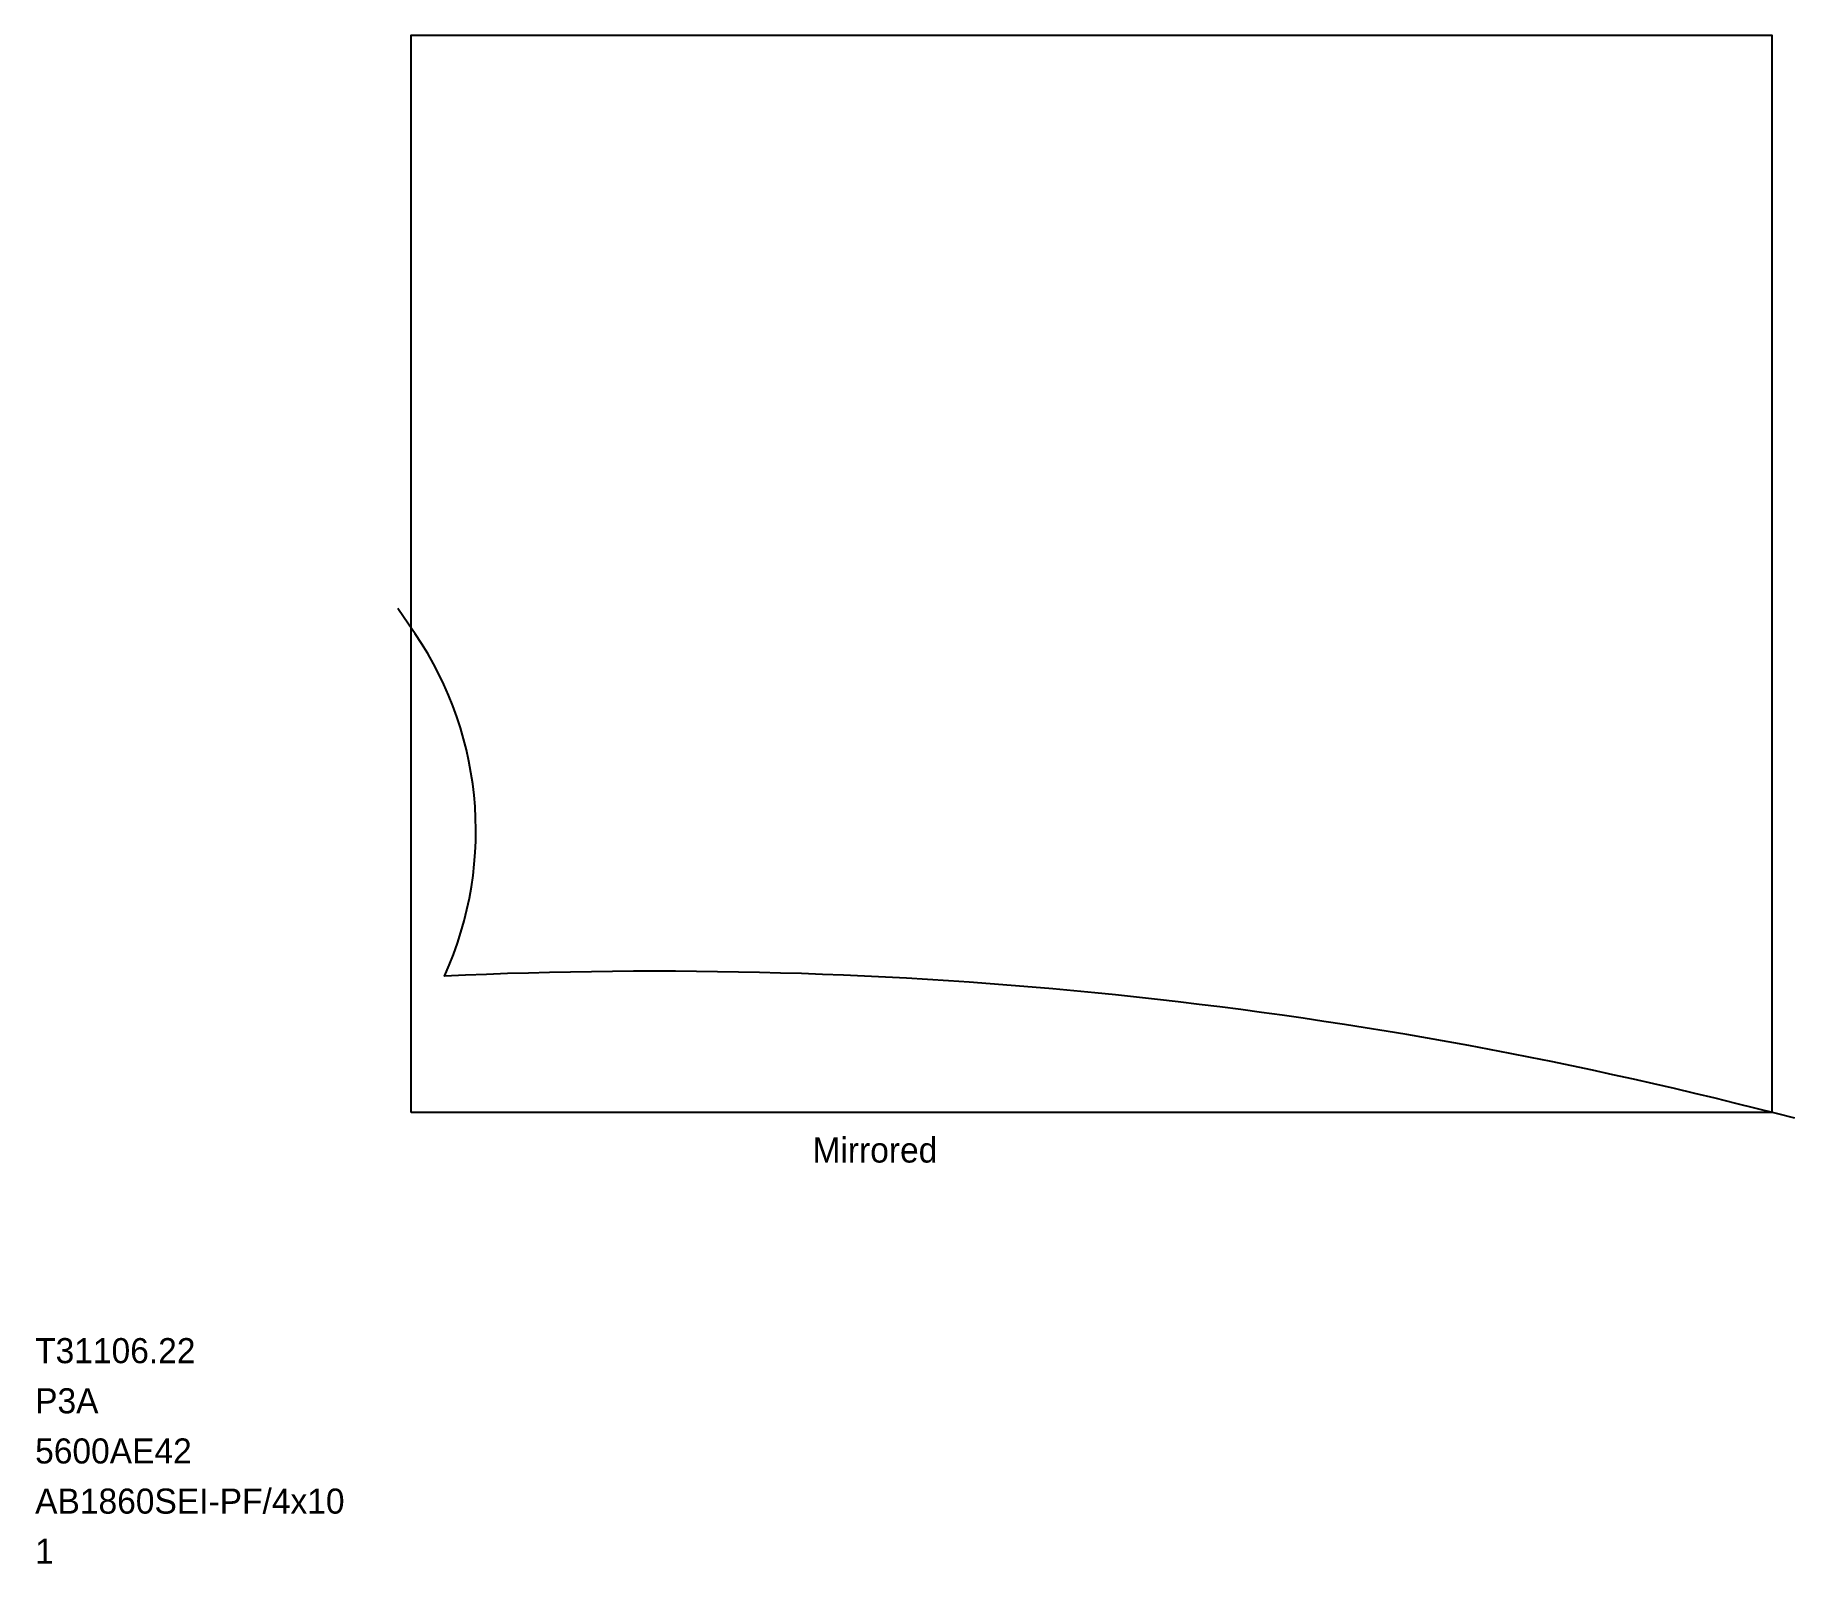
# Model space of a CAD drawing. Header units: metres. Extents: x -7.5 to 27.6, y -9 to 21.5.
import ezdxf

# ---------------------------------------------------------------- set-up
doc = ezdxf.new("R2010")
doc.units = ezdxf.units.M

msp = doc.modelspace()

# ---------------------------------------------------------------- linework, layer by layer
at = {"layer": 'BORDER_Z0P04', "color": 7}
msp.add_lwpolyline([(0, 0), (0, 21.4779), (27.125, 21.4779), (27.125, 0)], close=True, dxfattribs=at)
at = {"layer": 'ROUTE_Z0P25LT130RAMP', "color": 3}
msp.add_lwpolyline([(27.586083, -0.114129), (27.221841, -0.024953, 0.075009392), (0.661296, 2.7163, 0.27053984), (-0.058381, 9.737926), (-0.265935, 10.05025)], format="xyb", dxfattribs=at)

# ---------------------------------------------------------------- texts
at = {"layer": 'DESCRIPTION', "color": 1}
msp.add_text('P3A', height=0.5, dxfattribs=at).set_placement((-7.5, -6))
at = {"layer": 'FILENAME', "color": 1}
msp.add_text('5600AE42', height=0.5, dxfattribs=at).set_placement((-7.5, -7))
at = {"layer": 'ITEMNUMBER', "color": 1}
msp.add_text('T31106.22', height=0.5, dxfattribs=at).set_placement((-7.5, -5))
at = {"layer": 'MATERIALNAME', "color": 1}
msp.add_text('AB1860SEI-PF/4x10', height=0.5, dxfattribs=at).set_placement((-7.5, -8))
at = {"layer": 'Qty', "color": 1}
msp.add_text('1', height=0.5, dxfattribs=at).set_placement((-7.5, -9))
at = {"layer": 'RUNFIELD', "color": 1}
msp.add_text('Mirrored', height=0.5, dxfattribs=at).set_placement((8, -1))

doc.saveas('drawing.dxf')
